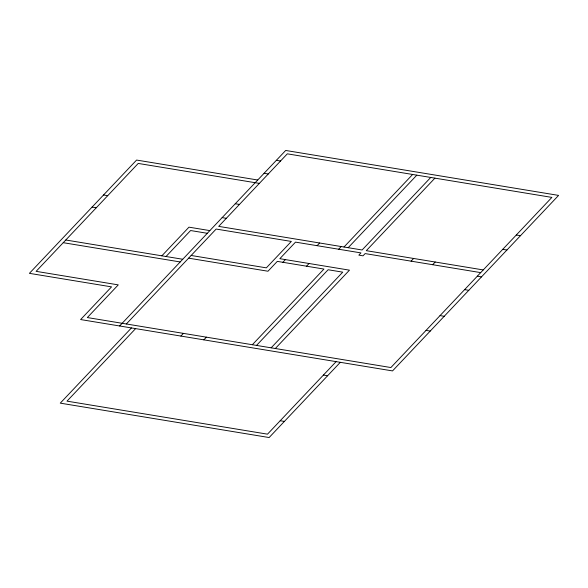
<?xml version="1.0" encoding="UTF-8"?>
<svg xmlns="http://www.w3.org/2000/svg" width="588" height="588" viewBox="0 0 588 588"><rect width="100%" height="100%" fill="white"/><g stroke="black" fill="none" stroke-linecap="round" stroke-linejoin="round"><path stroke-width="0.88" d="M161.854 255.824L188.969 227.166L209.85 230.606M166.029 256.508L190.6 230.54L207.307 233.296M119.614 325.98L285.687 150.462L558.6 195.4L392.527 370.918L80.622 319.556L111.551 286.87L29.4 273.346L136.585 160.061L257.728 180.009M126.332 323.981L216.149 229.055L291.339 241.44L266.342 267.856L191.151 255.471M131.447 327.928L60.27 403.147L269.135 437.538L340.312 362.318M135.622 328.611L66.995 401.148L267.496 434.165L336.13 361.627M180.876 336.064L183.419 333.381M203.852 339.849L206.395 337.159M282.865 262.292L285.408 259.609M317.101 245.681L319.637 242.991M306.539 266.195L309.082 263.505M338.681 249.231L341.224 246.548M344.009 247.004L412.636 174.467M252.348 344.73L323.944 269.061L277.301 261.381L267.974 271.23L188.608 258.161M348.184 247.695L416.819 175.158M256.522 345.413L328.119 269.745L342.738 272.156L271.141 347.824M430.739 177.451L362.105 249.988L218.692 226.373L287.326 153.835L551.882 197.399L390.888 367.544L87.347 317.557L118.269 284.871L36.118 271.347L138.224 163.435L259.359 183.382M434.922 178.142L366.287 250.672L483.248 269.936M275.316 348.515L349.463 270.157L279.837 258.691L295.514 242.124L360.959 252.899L358.842 255.141L363.016 255.831L365.133 253.59L480.705 272.619M411.085 261.153L413.629 258.47M432.665 264.71L435.208 262.02M276.367 160.311L280.542 161.002M264.078 173.298L268.26 173.982M516.293 235.009L520.468 235.7M235.274 203.742L239.448 204.433M502.733 249.334L506.915 250.025M103.539 194.988L107.722 195.679M222.139 217.619L226.314 218.31M92.103 207.079L96.278 207.762M477.316 276.198L481.491 276.889M464.608 289.634L468.783 290.325M65.775 240L182.736 259.264M63.232 242.69L180.193 261.947M440.037 315.602L444.212 316.293M426.05 330.382L430.232 331.066M323.422 375.063L327.597 375.754M280.211 420.736L284.386 421.42"/></g></svg>
